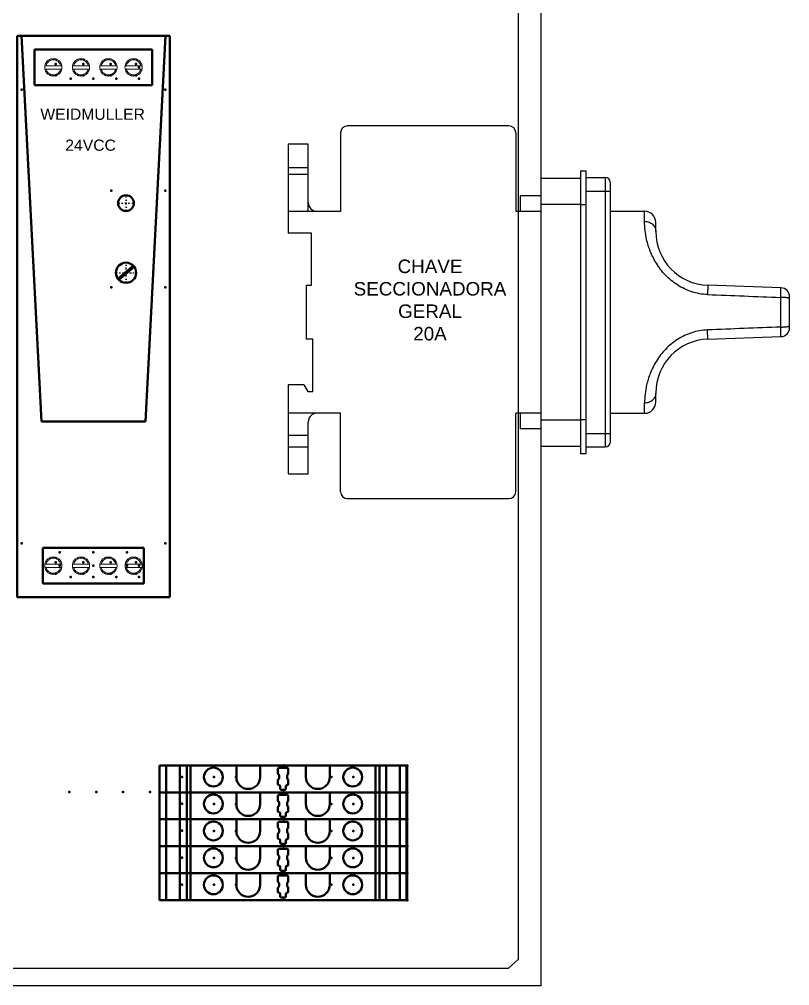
# Model space of a CAD drawing. Header units: millimetres. Extents: x -72 to 2978, y -1067 to 2817.
# Drawn here: x 617.5 to 789, y 24.9 to 240.1 of the extents above; entities that cross this region are included whole.
import ezdxf

# ---------------------------------------------------------------- set-up
doc = ezdxf.new("R2010")
doc.units = ezdxf.units.MM
doc.linetypes.add('Center', pattern=[1.5, 0.45, -0.5, 0.05, -0.5])
doc.linetypes.add('Dashed', pattern=[2, 1, -1])
for name, color, linetype, lineweight in [('2d ConnectionPoints', 7, 'Continuous', 50), ('AM_0', 7, 'Continuous', 50), ('AM_4', 3, 'Continuous', 25), ('AM_7', 7, 'Center', 25), ('AM_9', 6, 'Dashed', 25)]:
    doc.layers.add(name, color=color, linetype=linetype, lineweight=lineweight)
doc.styles.get("Standard").update_dxf_attribs({"font": 'arial.ttf'})

# ---------------------------------------------------------------- blocks, each defined once
blk = doc.blocks.new('4_1469470000_PART5_0_in_1469470000_0')
at = {"layer": 'AM_0'}
for p, q in [((25.87, 73.81), (22.43, 70.92)), ((26.07, 73.58), (22.63, 70.69))]:
    blk.add_line(p, q, dxfattribs=at)
blk = doc.blocks.new('5_1469470000_PART4_0_in_1469470000_0')
at = {"layer": 'AM_0'}
for p, q in [((0, 125), (0, 0)), ((0.97, 125), (0, 125)), ((0.97, 125), (5.4, 39.1)), ((28.6, 39.1), (33.03, 125)), ((34, 125), (33.03, 125)), ((34, 0), (34, 125)), ((5.4, 39.1), (28.6, 39.1)), ((28.25, 11), (5.75, 11)), ((5.75, 11), (5.75, 3)), ((28.25, 11), (28.25, 3)), ((28.25, 3), (5.75, 3)), ((0, 0), (34, 0))]:
    blk.add_line(p, q, dxfattribs=at)
blk = doc.blocks.new('6_1469470000_PART3_0_in_1469470000_0')
at = {"layer": 'AM_0'}
for p, q in [((33.03, 125), (0.97, 125)), ((5.4, 39.1), (0.97, 125)), ((33.03, 125), (28.6, 39.1)), ((30.1, 122), (3.9, 122)), ((3.9, 122), (3.9, 114)), ((30.1, 122), (30.1, 114)), ((30.1, 114), (3.9, 114)), ((5.4, 39.1), (28.6, 39.1))]:
    blk.add_line(p, q, dxfattribs=at)
for centre, radius in [((24.25, 87.75), 1.75), ((24.25, 72.25), 2.25)]:
    blk.add_circle(centre, radius, dxfattribs=at)
at = {"layer": 'AM_7'}
for p, q in [((24.25, 85.91), (24.25, 89.59)), ((22.41, 87.75), (26.09, 87.75)), ((24.25, 69.89), (24.25, 74.61)), ((21.89, 72.25), (26.61, 72.25))]:
    blk.add_line(p, q, dxfattribs=at)
blk = doc.blocks.new('7_1469470000_PART2_0_in_1469470000_0')
at = {"layer": 'AM_0'}
blk.add_circle((24.25, 87.75), 1.75, dxfattribs=at)

msp = doc.modelspace()

# ---------------------------------------------------------------- linework, layer by layer
for p, q in [((733.64, 324.88), (733.64, 24.88)), ((733.64, 24.88), (424.65, 24.88))]:
    msp.add_line(p, q)
at = {"color": 30, "true_color": 0xf8991e}
for p, q in [((728.61, 317.14), (728.61, 30.72)), ((728.61, 30.72), (726.36, 28.69)), ((726.36, 28.69), (438.94, 28.69))]:
    msp.add_line(p, q, dxfattribs=at)
at = {"color": 7, "linetype": 'Continuous', "lineweight": 15}
for p, q in [((623.44, 229.8), (626.7, 229.8)), ((626.7, 229.05), (623.44, 229.05)), ((629.6, 229.8), (632.86, 229.8)), ((632.86, 229.05), (629.6, 229.05)), ((635.71, 229.8), (638.98, 229.8)), ((638.98, 229.05), (635.71, 229.05)), ((641.32, 229.8), (644.59, 229.8)), ((644.59, 229.05), (641.32, 229.05)), ((623.44, 118.8), (626.7, 118.8)), ((629.6, 118.8), (632.86, 118.8)), ((635.71, 118.8), (638.98, 118.8)), ((641.32, 118.8), (644.59, 118.8)), ((626.7, 118.05), (623.44, 118.05)), ((632.86, 118.05), (629.6, 118.05)), ((638.98, 118.05), (635.71, 118.05)), ((644.59, 118.05), (641.32, 118.05))]:
    msp.add_line(p, q, dxfattribs=at)
at = {"color": 7}
for p, q in [((726.54, 216.38), (690.54, 216.38)), ((689.04, 214.88), (689.04, 197.33)), ((728.04, 214.88), (728.04, 197.33)), ((677.34, 212.33), (677.34, 192.53)), ((681.84, 212.33), (677.34, 212.33)), ((681.84, 197.33), (681.84, 212.33)), ((681.84, 207.03), (677.34, 207.03)), ((681.84, 205.53), (677.34, 205.53)), ((733.64, 204.78), (742.44, 204.78)), ((733.64, 204.78), (733.64, 144.98)), ((742.44, 206.38), (743.74, 206.38)), ((742.44, 206.38), (742.44, 143.38)), ((743.74, 143.38), (743.74, 206.38)), ((743.74, 204.88), (748.04, 204.88)), ((748.04, 144.88), (748.04, 204.88)), ((749.04, 203.88), (749.04, 145.88)), ((733.64, 200.83), (729.04, 200.83)), ((729.04, 200.83), (729.04, 197.33)), ((743.74, 201.88), (749.04, 201.88)), ((742.44, 198.88), (733.64, 198.88)), ((743.74, 198.78), (742.44, 198.78)), ((689.04, 197.33), (677.34, 197.33)), ((733.64, 197.33), (728.04, 197.33)), ((749.04, 197.38), (756.74, 197.38)), ((756.74, 195.13), (756.74, 197.38)), ((759.24, 192.88), (759.24, 194.88)), ((682.59, 192.53), (677.34, 192.53)), ((682.59, 180.88), (682.59, 192.53)), ((681.44, 168.88), (681.44, 180.88)), ((681.44, 180.88), (682.59, 180.88)), ((787.11, 180.31), (770.82, 180.88)), ((787.04, 171.58), (787.04, 178.18)), ((789.04, 171.45), (789.04, 178.32)), ((682.84, 168.88), (681.44, 168.88)), ((682.84, 157.23), (682.84, 168.88)), ((770.82, 168.88), (787.11, 169.45)), ((677.34, 158.73), (677.34, 138.88)), ((680.88, 158.73), (677.34, 158.73)), ((680.88, 158.73), (681.74, 157.23)), ((681.74, 157.23), (682.84, 157.23)), ((759.24, 154.88), (759.24, 156.89)), ((756.74, 152.38), (756.74, 154.64)), ((689.04, 152.43), (677.34, 152.43)), ((689.04, 134.88), (689.04, 152.43)), ((728.04, 134.88), (728.04, 152.43)), ((733.64, 152.43), (728.04, 152.43)), ((729.04, 152.43), (729.04, 148.93)), ((733.64, 150.88), (742.44, 150.88)), ((742.44, 150.98), (743.74, 150.98)), ((749.04, 152.38), (756.74, 152.38)), ((681.84, 138.88), (681.84, 150.43)), ((733.64, 148.93), (729.04, 148.93)), ((681.84, 147.43), (677.34, 147.43)), ((743.74, 147.88), (749.04, 147.88)), ((677.34, 144.88), (681.84, 144.88)), ((742.44, 144.98), (733.64, 144.98)), ((743.74, 144.88), (748.04, 144.88)), ((743.74, 143.38), (742.44, 143.38)), ((677.34, 138.88), (681.84, 138.88)), ((690.54, 133.38), (726.54, 133.38))]:
    msp.add_line(p, q, dxfattribs=at)
for centre, radius, start, end in [((690.54, 214.88), 1.5, 90, 180), ((726.54, 214.88), 1.5, 0, 90), ((748.04, 203.88), 1, 0, 90), ((683.84, 199.33), 2, 180, 270), ((756.74, 194.88), 2.5, 0, 90), ((771.24, 192.88), 12, 180, 268), ((787.04, 178.32), 2, 0, 88), ((787.04, 171.45), 2, 272, 0.0003), ((771.24, 156.89), 12, 92, 180), ((756.74, 154.88), 2.5, 270, 0), ((683.84, 150.43), 2, 90, 180), ((748.04, 145.88), 1, 270, 0), ((690.54, 134.88), 1.5, 180, 270), ((726.54, 134.88), 1.5, 270, 0)]:
    msp.add_arc(centre, radius, start, end, dxfattribs=at)
at = {"color": 7, "linetype": 'Continuous', "lineweight": 15}
for points, knots in [([(625.07, 227.5), (625.02, 227.51), (624.93, 227.51), (624.78, 227.52), (624.64, 227.55), (624.5, 227.59), (624.29, 227.67), (624.01, 227.81), (623.7, 228.06), (623.45, 228.37), (623.27, 228.71), (623.17, 229.07), (623.14, 229.43), (623.17, 229.79), (623.27, 230.15), (623.45, 230.49), (623.7, 230.8), (624.01, 231.05), (624.31, 231.21), (624.59, 231.3), (624.83, 231.35), (624.99, 231.35), (625.07, 231.35)], [0, 0, 0, 0, 0.024176, 0.048139, 0.072026, 0.095974, 0.120121, 0.185059, 0.250086, 0.315023, 0.38005, 0.439993, 0.500024, 0.559968, 0.619999, 0.684937, 0.749963, 0.814901, 0.879927, 0.92, 0.95981, 1, 1, 1, 1]), ([(625.07, 231.1), (624.69, 231.1), (624.33, 230.98), (623.73, 230.5), (623.52, 230.17), (623.44, 229.8)], [0, 0, 0, 0, 0.5, 0.5, 1, 1, 1, 1]), ([(625.07, 231.35), (625.12, 231.35), (625.22, 231.35), (625.36, 231.33), (625.5, 231.31), (625.64, 231.27), (625.86, 231.19), (626.14, 231.05), (626.44, 230.8), (626.69, 230.49), (626.87, 230.15), (626.97, 229.79), (627.01, 229.43), (626.97, 229.07), (626.87, 228.71), (626.69, 228.37), (626.44, 228.06), (626.14, 227.81), (625.83, 227.65), (625.55, 227.56), (625.31, 227.51), (625.15, 227.51), (625.07, 227.5)], [0, 0, 0, 0, 0.024176, 0.048139, 0.072026, 0.095974, 0.120121, 0.185059, 0.250086, 0.315023, 0.38005, 0.439993, 0.500024, 0.559968, 0.619999, 0.684937, 0.749963, 0.814901, 0.879927, 0.92, 0.95981, 1, 1, 1, 1]), ([(626.7, 229.8), (626.62, 230.17), (626.41, 230.5), (625.82, 230.98), (625.45, 231.1), (625.07, 231.1)], [0, 0, 0, 0, 0.5, 0.5, 1, 1, 1, 1]), ([(631.23, 227.5), (631.18, 227.51), (631.08, 227.51), (630.94, 227.52), (630.8, 227.55), (630.66, 227.59), (630.44, 227.67), (630.17, 227.81), (629.86, 228.06), (629.61, 228.37), (629.43, 228.71), (629.33, 229.07), (629.29, 229.43), (629.33, 229.79), (629.43, 230.15), (629.61, 230.49), (629.86, 230.8), (630.17, 231.05), (630.47, 231.21), (630.75, 231.3), (630.99, 231.35), (631.15, 231.35), (631.23, 231.35)], [0, 0, 0, 0, 0.024176, 0.048139, 0.072026, 0.095974, 0.120121, 0.185059, 0.250086, 0.315023, 0.38005, 0.439993, 0.500024, 0.559968, 0.619999, 0.684937, 0.749963, 0.814901, 0.879927, 0.92, 0.95981, 1, 1, 1, 1]), ([(631.23, 231.1), (630.85, 231.1), (630.48, 230.98), (629.89, 230.5), (629.68, 230.17), (629.6, 229.8)], [0, 0, 0, 0, 0.5, 0.5, 1, 1, 1, 1]), ([(631.23, 231.35), (631.28, 231.35), (631.38, 231.35), (631.52, 231.33), (631.66, 231.31), (631.8, 231.27), (632.02, 231.19), (632.29, 231.05), (632.6, 230.8), (632.85, 230.49), (633.03, 230.15), (633.13, 229.79), (633.17, 229.43), (633.13, 229.07), (633.03, 228.71), (632.85, 228.37), (632.6, 228.06), (632.29, 227.81), (631.99, 227.65), (631.71, 227.56), (631.47, 227.51), (631.31, 227.51), (631.23, 227.5)], [0, 0, 0, 0, 0.024176, 0.048139, 0.072026, 0.095974, 0.120121, 0.185059, 0.250086, 0.315023, 0.38005, 0.439993, 0.500024, 0.559968, 0.619999, 0.684937, 0.749963, 0.814901, 0.879927, 0.92, 0.95981, 1, 1, 1, 1]), ([(632.86, 229.8), (632.78, 230.17), (632.57, 230.5), (631.98, 230.98), (631.61, 231.1), (631.23, 231.1)], [0, 0, 0, 0, 0.5, 0.5, 1, 1, 1, 1]), ([(637.34, 227.5), (637.29, 227.51), (637.2, 227.51), (637.05, 227.52), (636.91, 227.55), (636.77, 227.59), (636.56, 227.67), (636.28, 227.81), (635.97, 228.06), (635.72, 228.37), (635.55, 228.71), (635.44, 229.07), (635.41, 229.43), (635.44, 229.79), (635.55, 230.15), (635.72, 230.49), (635.97, 230.8), (636.28, 231.05), (636.58, 231.21), (636.86, 231.3), (637.1, 231.35), (637.26, 231.35), (637.34, 231.35)], [0, 0, 0, 0, 0.024176, 0.048139, 0.072026, 0.095974, 0.120121, 0.185059, 0.250086, 0.315023, 0.38005, 0.439993, 0.500024, 0.559968, 0.619999, 0.684937, 0.749963, 0.814901, 0.879927, 0.92, 0.95981, 1, 1, 1, 1]), ([(637.34, 231.1), (636.96, 231.1), (636.6, 230.98), (636, 230.5), (635.8, 230.17), (635.71, 229.8)], [0, 0, 0, 0, 0.5, 0.5, 1, 1, 1, 1]), ([(637.34, 231.35), (637.39, 231.35), (637.49, 231.35), (637.63, 231.33), (637.77, 231.31), (637.91, 231.27), (638.13, 231.19), (638.41, 231.05), (638.71, 230.8), (638.96, 230.49), (639.14, 230.15), (639.25, 229.79), (639.28, 229.43), (639.25, 229.07), (639.14, 228.71), (638.96, 228.37), (638.71, 228.06), (638.41, 227.81), (638.1, 227.65), (637.82, 227.56), (637.58, 227.51), (637.42, 227.51), (637.34, 227.5)], [0, 0, 0, 0, 0.024176, 0.048139, 0.072026, 0.095974, 0.120121, 0.185059, 0.250086, 0.315023, 0.38005, 0.439993, 0.500024, 0.559968, 0.619999, 0.684937, 0.749963, 0.814901, 0.879927, 0.92, 0.95981, 1, 1, 1, 1]), ([(638.98, 229.8), (638.89, 230.17), (638.68, 230.5), (638.09, 230.98), (637.72, 231.1), (637.34, 231.1)], [0, 0, 0, 0, 0.5, 0.5, 1, 1, 1, 1]), ([(642.95, 227.5), (642.91, 227.51), (642.81, 227.51), (642.66, 227.52), (642.52, 227.55), (642.38, 227.59), (642.17, 227.67), (641.89, 227.81), (641.58, 228.06), (641.33, 228.37), (641.16, 228.71), (641.05, 229.07), (641.02, 229.43), (641.05, 229.79), (641.16, 230.15), (641.33, 230.49), (641.58, 230.8), (641.89, 231.05), (642.2, 231.21), (642.47, 231.3), (642.71, 231.35), (642.87, 231.35), (642.95, 231.35)], [0, 0, 0, 0, 0.024176, 0.048139, 0.072026, 0.095974, 0.120121, 0.185059, 0.250086, 0.315023, 0.38005, 0.439993, 0.500024, 0.559968, 0.619999, 0.684937, 0.749963, 0.814901, 0.879927, 0.92, 0.95981, 1, 1, 1, 1]), ([(642.95, 231.1), (642.58, 231.1), (642.21, 230.98), (641.61, 230.5), (641.41, 230.17), (641.32, 229.8)], [0, 0, 0, 0, 0.5, 0.5, 1, 1, 1, 1]), ([(642.95, 231.35), (643, 231.35), (643.1, 231.35), (643.24, 231.33), (643.39, 231.31), (643.53, 231.27), (643.74, 231.19), (644.02, 231.05), (644.32, 230.8), (644.58, 230.49), (644.75, 230.15), (644.86, 229.79), (644.89, 229.43), (644.86, 229.07), (644.75, 228.71), (644.58, 228.37), (644.32, 228.06), (644.02, 227.81), (643.71, 227.65), (643.43, 227.56), (643.2, 227.51), (643.04, 227.51), (642.95, 227.5)], [0, 0, 0, 0, 0.024176, 0.048139, 0.072026, 0.095974, 0.120121, 0.185059, 0.250086, 0.315023, 0.38005, 0.439993, 0.500024, 0.559968, 0.619999, 0.684937, 0.749963, 0.814901, 0.879927, 0.92, 0.95981, 1, 1, 1, 1]), ([(644.59, 229.8), (644.5, 230.17), (644.29, 230.5), (643.7, 230.98), (643.33, 231.1), (642.95, 231.1)], [0, 0, 0, 0, 0.5, 0.5, 1, 1, 1, 1]), ([(623.44, 229.05), (623.52, 228.69), (623.73, 228.36), (624.33, 227.88), (624.69, 227.75), (625.07, 227.75)], [0, 0, 0, 0, 0.5, 0.5, 1, 1, 1, 1]), ([(625.07, 227.75), (625.45, 227.75), (625.82, 227.88), (626.41, 228.36), (626.62, 228.69), (626.7, 229.05)], [0, 0, 0, 0, 0.5, 0.5, 1, 1, 1, 1]), ([(629.6, 229.05), (629.68, 228.69), (629.89, 228.36), (630.48, 227.88), (630.85, 227.75), (631.23, 227.75)], [0, 0, 0, 0, 0.5, 0.5, 1, 1, 1, 1]), ([(631.23, 227.75), (631.61, 227.75), (631.98, 227.88), (632.57, 228.36), (632.78, 228.69), (632.86, 229.05)], [0, 0, 0, 0, 0.5, 0.5, 1, 1, 1, 1]), ([(635.71, 229.05), (635.8, 228.69), (636, 228.36), (636.6, 227.88), (636.96, 227.75), (637.34, 227.75)], [0, 0, 0, 0, 0.5, 0.5, 1, 1, 1, 1]), ([(637.34, 227.75), (637.72, 227.75), (638.09, 227.88), (638.68, 228.36), (638.89, 228.69), (638.98, 229.05)], [0, 0, 0, 0, 0.5, 0.5, 1, 1, 1, 1]), ([(641.32, 229.05), (641.41, 228.69), (641.61, 228.36), (642.21, 227.88), (642.58, 227.75), (642.95, 227.75)], [0, 0, 0, 0, 0.5, 0.5, 1, 1, 1, 1]), ([(642.95, 227.75), (643.33, 227.75), (643.7, 227.88), (644.29, 228.36), (644.5, 228.69), (644.59, 229.05)], [0, 0, 0, 0, 0.5, 0.5, 1, 1, 1, 1]), ([(625.07, 116.5), (625.02, 116.51), (624.93, 116.51), (624.78, 116.52), (624.64, 116.55), (624.5, 116.59), (624.29, 116.67), (624.01, 116.81), (623.7, 117.06), (623.45, 117.37), (623.27, 117.71), (623.17, 118.07), (623.14, 118.43), (623.17, 118.79), (623.27, 119.15), (623.45, 119.49), (623.7, 119.8), (624.01, 120.05), (624.31, 120.21), (624.59, 120.3), (624.83, 120.35), (624.99, 120.35), (625.07, 120.35)], [0, 0, 0, 0, 0.024176, 0.048139, 0.072026, 0.095974, 0.120121, 0.185059, 0.250086, 0.315023, 0.38005, 0.439993, 0.500024, 0.559968, 0.619999, 0.684937, 0.749963, 0.814901, 0.879927, 0.92, 0.95981, 1, 1, 1, 1]), ([(625.07, 120.1), (624.69, 120.1), (624.33, 119.98), (623.73, 119.5), (623.52, 119.17), (623.44, 118.8)], [0, 0, 0, 0, 0.5, 0.5, 1, 1, 1, 1]), ([(625.07, 120.35), (625.12, 120.35), (625.22, 120.35), (625.36, 120.33), (625.5, 120.31), (625.64, 120.27), (625.86, 120.19), (626.14, 120.05), (626.44, 119.8), (626.69, 119.49), (626.87, 119.15), (626.97, 118.79), (627.01, 118.43), (626.97, 118.07), (626.87, 117.71), (626.69, 117.37), (626.44, 117.06), (626.14, 116.81), (625.83, 116.65), (625.55, 116.56), (625.31, 116.51), (625.15, 116.51), (625.07, 116.5)], [0, 0, 0, 0, 0.024176, 0.048139, 0.072026, 0.095974, 0.120121, 0.185059, 0.250086, 0.315023, 0.38005, 0.439993, 0.500024, 0.559968, 0.619999, 0.684937, 0.749963, 0.814901, 0.879927, 0.92, 0.95981, 1, 1, 1, 1]), ([(626.7, 118.8), (626.62, 119.17), (626.41, 119.5), (625.82, 119.98), (625.45, 120.1), (625.07, 120.1)], [0, 0, 0, 0, 0.5, 0.5, 1, 1, 1, 1]), ([(631.23, 116.5), (631.18, 116.51), (631.08, 116.51), (630.94, 116.52), (630.8, 116.55), (630.66, 116.59), (630.44, 116.67), (630.17, 116.81), (629.86, 117.06), (629.61, 117.37), (629.43, 117.71), (629.33, 118.07), (629.29, 118.43), (629.33, 118.79), (629.43, 119.15), (629.61, 119.49), (629.86, 119.8), (630.17, 120.05), (630.47, 120.21), (630.75, 120.3), (630.99, 120.35), (631.15, 120.35), (631.23, 120.35)], [0, 0, 0, 0, 0.024176, 0.048139, 0.072026, 0.095974, 0.120121, 0.185059, 0.250086, 0.315023, 0.38005, 0.439993, 0.500024, 0.559968, 0.619999, 0.684937, 0.749963, 0.814901, 0.879927, 0.92, 0.95981, 1, 1, 1, 1]), ([(631.23, 120.1), (630.85, 120.1), (630.48, 119.98), (629.89, 119.5), (629.68, 119.17), (629.6, 118.8)], [0, 0, 0, 0, 0.5, 0.5, 1, 1, 1, 1]), ([(631.23, 120.35), (631.28, 120.35), (631.38, 120.35), (631.52, 120.33), (631.66, 120.31), (631.8, 120.27), (632.02, 120.19), (632.29, 120.05), (632.6, 119.8), (632.85, 119.49), (633.03, 119.15), (633.13, 118.79), (633.17, 118.43), (633.13, 118.07), (633.03, 117.71), (632.85, 117.37), (632.6, 117.06), (632.29, 116.81), (631.99, 116.65), (631.71, 116.56), (631.47, 116.51), (631.31, 116.51), (631.23, 116.5)], [0, 0, 0, 0, 0.024176, 0.048139, 0.072026, 0.095974, 0.120121, 0.185059, 0.250086, 0.315023, 0.38005, 0.439993, 0.500024, 0.559968, 0.619999, 0.684937, 0.749963, 0.814901, 0.879927, 0.92, 0.95981, 1, 1, 1, 1]), ([(632.86, 118.8), (632.78, 119.17), (632.57, 119.5), (631.98, 119.98), (631.61, 120.1), (631.23, 120.1)], [0, 0, 0, 0, 0.5, 0.5, 1, 1, 1, 1]), ([(637.34, 116.5), (637.29, 116.51), (637.2, 116.51), (637.05, 116.52), (636.91, 116.55), (636.77, 116.59), (636.56, 116.67), (636.28, 116.81), (635.97, 117.06), (635.72, 117.37), (635.55, 117.71), (635.44, 118.07), (635.41, 118.43), (635.44, 118.79), (635.55, 119.15), (635.72, 119.49), (635.97, 119.8), (636.28, 120.05), (636.58, 120.21), (636.86, 120.3), (637.1, 120.35), (637.26, 120.35), (637.34, 120.35)], [0, 0, 0, 0, 0.024176, 0.048139, 0.072026, 0.095974, 0.120121, 0.185059, 0.250086, 0.315023, 0.38005, 0.439993, 0.500024, 0.559968, 0.619999, 0.684937, 0.749963, 0.814901, 0.879927, 0.92, 0.95981, 1, 1, 1, 1]), ([(637.34, 120.1), (636.96, 120.1), (636.6, 119.98), (636, 119.5), (635.8, 119.17), (635.71, 118.8)], [0, 0, 0, 0, 0.5, 0.5, 1, 1, 1, 1]), ([(637.34, 120.35), (637.39, 120.35), (637.49, 120.35), (637.63, 120.33), (637.77, 120.31), (637.91, 120.27), (638.13, 120.19), (638.41, 120.05), (638.71, 119.8), (638.96, 119.49), (639.14, 119.15), (639.25, 118.79), (639.28, 118.43), (639.25, 118.07), (639.14, 117.71), (638.96, 117.37), (638.71, 117.06), (638.41, 116.81), (638.1, 116.65), (637.82, 116.56), (637.58, 116.51), (637.42, 116.51), (637.34, 116.5)], [0, 0, 0, 0, 0.024176, 0.048139, 0.072026, 0.095974, 0.120121, 0.185059, 0.250086, 0.315023, 0.38005, 0.439993, 0.500024, 0.559968, 0.619999, 0.684937, 0.749963, 0.814901, 0.879927, 0.92, 0.95981, 1, 1, 1, 1]), ([(638.98, 118.8), (638.89, 119.17), (638.68, 119.5), (638.09, 119.98), (637.72, 120.1), (637.34, 120.1)], [0, 0, 0, 0, 0.5, 0.5, 1, 1, 1, 1]), ([(642.95, 116.5), (642.91, 116.51), (642.81, 116.51), (642.66, 116.52), (642.52, 116.55), (642.38, 116.59), (642.17, 116.67), (641.89, 116.81), (641.58, 117.06), (641.33, 117.37), (641.16, 117.71), (641.05, 118.07), (641.02, 118.43), (641.05, 118.79), (641.16, 119.15), (641.33, 119.49), (641.58, 119.8), (641.89, 120.05), (642.2, 120.21), (642.47, 120.3), (642.71, 120.35), (642.87, 120.35), (642.95, 120.35)], [0, 0, 0, 0, 0.024176, 0.048139, 0.072026, 0.095974, 0.120121, 0.185059, 0.250086, 0.315023, 0.38005, 0.439993, 0.500024, 0.559968, 0.619999, 0.684937, 0.749963, 0.814901, 0.879927, 0.92, 0.95981, 1, 1, 1, 1]), ([(642.95, 120.1), (642.58, 120.1), (642.21, 119.98), (641.61, 119.5), (641.41, 119.17), (641.32, 118.8)], [0, 0, 0, 0, 0.5, 0.5, 1, 1, 1, 1]), ([(642.95, 120.35), (643, 120.35), (643.1, 120.35), (643.24, 120.33), (643.39, 120.31), (643.53, 120.27), (643.74, 120.19), (644.02, 120.05), (644.32, 119.8), (644.58, 119.49), (644.75, 119.15), (644.86, 118.79), (644.89, 118.43), (644.86, 118.07), (644.75, 117.71), (644.58, 117.37), (644.32, 117.06), (644.02, 116.81), (643.71, 116.65), (643.43, 116.56), (643.2, 116.51), (643.04, 116.51), (642.95, 116.5)], [0, 0, 0, 0, 0.024176, 0.048139, 0.072026, 0.095974, 0.120121, 0.185059, 0.250086, 0.315023, 0.38005, 0.439993, 0.500024, 0.559968, 0.619999, 0.684937, 0.749963, 0.814901, 0.879927, 0.92, 0.95981, 1, 1, 1, 1]), ([(644.59, 118.8), (644.5, 119.17), (644.29, 119.5), (643.7, 119.98), (643.33, 120.1), (642.95, 120.1)], [0, 0, 0, 0, 0.5, 0.5, 1, 1, 1, 1]), ([(623.44, 118.05), (623.52, 117.69), (623.73, 117.36), (624.33, 116.88), (624.69, 116.75), (625.07, 116.75)], [0, 0, 0, 0, 0.5, 0.5, 1, 1, 1, 1]), ([(625.07, 116.75), (625.45, 116.75), (625.82, 116.88), (626.41, 117.36), (626.62, 117.69), (626.7, 118.05)], [0, 0, 0, 0, 0.5, 0.5, 1, 1, 1, 1]), ([(629.6, 118.05), (629.68, 117.69), (629.89, 117.36), (630.48, 116.88), (630.85, 116.75), (631.23, 116.75)], [0, 0, 0, 0, 0.5, 0.5, 1, 1, 1, 1]), ([(631.23, 116.75), (631.61, 116.75), (631.98, 116.88), (632.57, 117.36), (632.78, 117.69), (632.86, 118.05)], [0, 0, 0, 0, 0.5, 0.5, 1, 1, 1, 1]), ([(635.71, 118.05), (635.8, 117.69), (636, 117.36), (636.6, 116.88), (636.96, 116.75), (637.34, 116.75)], [0, 0, 0, 0, 0.5, 0.5, 1, 1, 1, 1]), ([(637.34, 116.75), (637.72, 116.75), (638.09, 116.88), (638.68, 117.36), (638.89, 117.69), (638.98, 118.05)], [0, 0, 0, 0, 0.5, 0.5, 1, 1, 1, 1]), ([(641.32, 118.05), (641.41, 117.69), (641.61, 117.36), (642.21, 116.88), (642.58, 116.75), (642.95, 116.75)], [0, 0, 0, 0, 0.5, 0.5, 1, 1, 1, 1]), ([(642.95, 116.75), (643.33, 116.75), (643.7, 116.88), (644.29, 117.36), (644.5, 117.69), (644.59, 118.05)], [0, 0, 0, 0, 0.5, 0.5, 1, 1, 1, 1])]:
    msp.add_open_spline(points, degree=3, knots=knots, dxfattribs=at)
for points in [[(623.18, 229.8), (623.24, 229.8), (623.34, 229.8), (623.44, 229.8)], [(623.44, 229.05), (623.34, 229.05), (623.24, 229.05), (623.18, 229.05)], [(626.7, 229.8), (626.81, 229.8), (626.9, 229.8), (626.96, 229.8)], [(626.96, 229.05), (626.9, 229.05), (626.81, 229.05), (626.7, 229.05)], [(629.34, 229.8), (629.4, 229.8), (629.5, 229.8), (629.6, 229.8)], [(629.6, 229.05), (629.5, 229.05), (629.4, 229.05), (629.34, 229.05)], [(632.86, 229.8), (632.96, 229.8), (633.06, 229.8), (633.12, 229.8)], [(633.12, 229.05), (633.06, 229.05), (632.96, 229.05), (632.86, 229.05)], [(635.45, 229.8), (635.51, 229.8), (635.61, 229.8), (635.71, 229.8)], [(635.71, 229.05), (635.61, 229.05), (635.51, 229.05), (635.45, 229.05)], [(638.98, 229.8), (639.08, 229.8), (639.17, 229.8), (639.23, 229.8)], [(639.23, 229.05), (639.17, 229.05), (639.08, 229.05), (638.98, 229.05)], [(641.07, 229.8), (641.12, 229.8), (641.22, 229.8), (641.32, 229.8)], [(641.32, 229.05), (641.22, 229.05), (641.12, 229.05), (641.07, 229.05)], [(644.59, 229.8), (644.69, 229.8), (644.79, 229.8), (644.84, 229.8)], [(644.84, 229.05), (644.79, 229.05), (644.69, 229.05), (644.59, 229.05)], [(623.18, 118.8), (623.24, 118.8), (623.34, 118.8), (623.44, 118.8)], [(626.7, 118.8), (626.81, 118.8), (626.9, 118.8), (626.96, 118.8)], [(629.34, 118.8), (629.4, 118.8), (629.5, 118.8), (629.6, 118.8)], [(632.86, 118.8), (632.96, 118.8), (633.06, 118.8), (633.12, 118.8)], [(635.45, 118.8), (635.51, 118.8), (635.61, 118.8), (635.71, 118.8)], [(638.98, 118.8), (639.08, 118.8), (639.17, 118.8), (639.23, 118.8)], [(641.07, 118.8), (641.12, 118.8), (641.22, 118.8), (641.32, 118.8)], [(644.59, 118.8), (644.69, 118.8), (644.79, 118.8), (644.84, 118.8)], [(623.44, 118.05), (623.34, 118.05), (623.24, 118.05), (623.18, 118.05)], [(626.96, 118.05), (626.9, 118.05), (626.81, 118.05), (626.7, 118.05)], [(629.6, 118.05), (629.5, 118.05), (629.4, 118.05), (629.34, 118.05)], [(633.12, 118.05), (633.06, 118.05), (632.96, 118.05), (632.86, 118.05)], [(635.71, 118.05), (635.61, 118.05), (635.51, 118.05), (635.45, 118.05)], [(639.23, 118.05), (639.17, 118.05), (639.08, 118.05), (638.98, 118.05)], [(641.32, 118.05), (641.22, 118.05), (641.12, 118.05), (641.07, 118.05)], [(644.84, 118.05), (644.79, 118.05), (644.69, 118.05), (644.59, 118.05)]]:
    msp.add_open_spline(points, degree=3, dxfattribs=at)
at = {"color": 7}
for points, knots in [([(756.74, 195.13), (757.05, 195.13), (757.54, 195.04), (758.12, 194.77), (758.52, 194.48), (758.84, 194.12), (759.08, 193.72), (759.21, 193.3), (759.24, 193.01), (759.24, 192.88)], [0, 0, 0, 0, 0.250804, 0.383556, 0.516469, 0.646506, 0.771453, 0.889388, 1, 1, 1, 1]), ([(770.74, 178.82), (770.15, 178.85), (768.97, 178.97), (767.24, 179.4), (765.6, 180.06), (764.05, 180.92), (762.64, 181.95), (760.98, 183.49), (759.32, 185.65), (757.96, 188.37), (756.99, 191.51), (756.74, 193.77), (756.74, 195.13)], [0, 0, 0, 0, 0.0749, 0.14973, 0.224397, 0.29873, 0.372461, 0.445191, 0.58532, 0.714569, 0.828568, 1, 1, 1, 1]), ([(770.82, 180.88), (770.82, 180.88), (770.82, 180.88), (770.82, 180.88), (770.82, 180.86), (770.82, 180.85), (770.82, 180.83), (770.82, 180.81), (770.82, 180.78), (770.81, 180.73), (770.81, 180.66), (770.81, 180.57), (770.8, 180.45), (770.79, 180.31), (770.79, 180.16), (770.78, 179.93), (770.77, 179.62), (770.75, 179.23), (770.74, 178.96), (770.74, 178.82)], [0, 0, 0, 0, 0.000988, 0.003877, 0.008753, 0.015684, 0.024735, 0.035973, 0.04946, 0.065261, 0.10393, 0.151824, 0.208655, 0.274132, 0.347824, 0.428724, 0.607557, 0.801295, 1, 1, 1, 1]), ([(787.04, 178.18), (787.05, 178.33), (787.06, 178.61), (787.07, 179.01), (787.08, 179.32), (787.08, 179.55), (787.09, 179.7), (787.09, 179.84), (787.1, 179.96), (787.1, 180.07), (787.1, 180.14), (787.11, 180.19), (787.11, 180.22), (787.11, 180.25), (787.11, 180.27), (787.11, 180.29), (787.11, 180.3), (787.11, 180.31), (787.11, 180.31), (787.11, 180.31), (787.11, 180.31), (787.11, 180.31)], [0, 0, 0, 0, 0.202366, 0.393232, 0.566038, 0.644, 0.71552, 0.780045, 0.837026, 0.886, 0.92662, 0.943691, 0.958547, 0.971156, 0.981503, 0.989573, 0.995352, 0.997378, 0.998827, 0.999698, 1, 1, 1, 1]), ([(789.04, 177.89), (789.04, 177.91), (789.01, 177.95), (788.95, 177.98), (788.89, 178), (788.8, 178.03), (788.7, 178.05), (788.58, 178.08), (788.4, 178.11), (788.14, 178.14), (787.8, 178.16), (787.43, 178.18), (787.17, 178.18), (787.04, 178.18)], [0, 0, 0, 0, 0.033478, 0.06032, 0.095041, 0.137721, 0.188164, 0.246072, 0.310955, 0.459222, 0.627742, 0.810508, 1, 1, 1, 1]), ([(770.74, 170.94), (770.15, 170.92), (768.97, 170.79), (767.24, 170.36), (765.6, 169.71), (764.05, 168.85), (762.64, 167.82), (760.98, 166.28), (759.32, 164.12), (757.96, 161.4), (756.99, 158.26), (756.74, 156), (756.74, 154.64)], [0, 0, 0, 0, 0.0749, 0.14973, 0.224397, 0.298731, 0.372461, 0.445192, 0.58532, 0.714569, 0.828568, 1, 1, 1, 1]), ([(770.82, 168.88), (770.82, 168.88), (770.82, 168.89), (770.82, 168.89), (770.82, 168.9), (770.82, 168.92), (770.82, 168.94), (770.82, 168.96), (770.82, 168.99), (770.81, 169.03), (770.81, 169.1), (770.81, 169.2), (770.8, 169.32), (770.79, 169.45), (770.79, 169.61), (770.78, 169.83), (770.77, 170.15), (770.75, 170.54), (770.74, 170.81), (770.74, 170.94)], [0, 0, 0, 0, 0.000988, 0.003877, 0.008753, 0.015684, 0.024735, 0.035973, 0.04946, 0.065261, 0.10393, 0.151824, 0.208655, 0.274132, 0.347824, 0.428724, 0.607557, 0.801295, 1, 1, 1, 1]), ([(787.04, 171.58), (787.17, 171.58), (787.43, 171.59), (787.8, 171.6), (788.14, 171.63), (788.4, 171.66), (788.58, 171.69), (788.7, 171.71), (788.8, 171.74), (788.89, 171.76), (788.95, 171.79), (789.01, 171.82), (789.04, 171.86), (789.04, 171.88)], [0, 0, 0, 0, 0.189464, 0.372135, 0.540591, 0.688875, 0.753785, 0.81171, 0.862188, 0.904906, 0.939653, 0.96651, 1, 1, 1, 1]), ([(787.11, 169.45), (787.11, 169.45), (787.11, 169.45), (787.11, 169.46), (787.11, 169.46), (787.11, 169.47), (787.11, 169.48), (787.11, 169.49), (787.11, 169.52), (787.11, 169.54), (787.11, 169.57), (787.1, 169.63), (787.1, 169.7), (787.1, 169.81), (787.09, 169.93), (787.09, 170.06), (787.08, 170.22), (787.08, 170.45), (787.07, 170.76), (787.06, 171.16), (787.05, 171.44), (787.04, 171.58)], [0, 0, 0, 0, 0.000301, 0.001171, 0.002619, 0.004644, 0.010421, 0.01849, 0.028835, 0.041443, 0.056297, 0.073367, 0.113986, 0.162959, 0.21994, 0.284465, 0.355986, 0.43395, 0.606759, 0.797629, 1, 1, 1, 1]), ([(759.24, 156.89), (759.24, 156.75), (759.21, 156.47), (759.08, 156.05), (758.84, 155.65), (758.52, 155.29), (758.12, 155), (757.54, 154.72), (757.05, 154.64), (756.74, 154.64)], [0, 0, 0, 0, 0.110612, 0.228547, 0.353494, 0.483531, 0.616444, 0.749196, 1, 1, 1, 1])]:
    msp.add_open_spline(points, degree=3, knots=knots, dxfattribs=at)
for points in [[(770.74, 178.82), (776.17, 178.61), (781.61, 178.4), (787.04, 178.18)], [(787.04, 171.58), (781.61, 171.37), (776.17, 171.16), (770.74, 170.94)]]:
    msp.add_open_spline(points, degree=3, dxfattribs=at)
at = {"layer": '2d ConnectionPoints'}
for p in [(625.59, 230.14), (625.59, 230.14), (631.75, 230.14), (631.75, 230.14), (637.86, 230.14), (637.86, 230.14), (643.47, 230.14), (643.47, 230.14), (644.17, 229.43), (644.17, 229.43), (625.59, 227.64), (628.93, 226.93), (631.75, 227.64), (634.01, 226.93), (637.86, 227.64), (639.09, 226.93), (643.47, 227.64), (644.17, 226.93), (618.01, 224.43), (618.01, 224.43), (650.01, 224.43), (650.01, 224.43), (638.01, 201.93), (638.01, 201.93), (650.01, 201.93), (650.01, 201.93), (638.01, 180.43), (638.01, 180.43), (650.01, 180.43), (650.01, 180.43), (618.01, 123.43), (618.01, 123.43), (650.01, 123.43), (650.01, 123.43), (626.51, 121.43), (634.01, 121.43), (641.51, 121.43), (625.59, 119.14), (625.59, 119.14), (626.51, 118.43), (626.51, 118.43), (631.75, 119.14), (631.75, 119.14), (634.01, 118.43), (634.01, 118.43), (637.86, 119.14), (637.86, 119.14), (641.51, 118.43), (641.51, 118.43), (643.47, 119.14), (643.47, 119.14), (644.17, 118.43), (644.17, 118.43), (625.59, 116.64), (631.75, 116.64), (637.86, 116.64), (643.47, 116.64), (628.93, 115.93), (634.01, 115.93), (639.09, 115.93), (644.17, 115.93), (676.39, 73.94), (676.39, 73.94), (703.89, 73.92), (628.62, 68.01), (634.62, 68.01), (640.62, 68.01), (646.62, 68.01), (653.69, 65.39), (653.69, 65.39), (660.87, 65.35), (660.87, 65.35), (665.76, 65.35), (687.01, 65.35), (691.9, 65.35), (691.9, 65.35), (676.36, 61.94), (676.36, 61.94), (676.39, 61.94), (676.39, 61.94), (703.89, 61.92), (653.69, 59.39), (653.69, 59.39), (660.87, 59.35), (660.87, 59.35), (665.76, 59.35), (687.01, 59.35), (691.9, 59.35), (691.9, 59.35), (676.36, 55.94), (676.36, 55.94), (676.39, 55.94), (676.39, 55.94), (703.89, 55.92), (653.69, 53.39), (653.69, 53.39), (660.87, 53.35), (660.87, 53.35), (665.76, 53.35), (687.01, 53.35), (691.9, 53.35), (691.9, 53.35), (676.36, 49.94), (676.36, 49.94), (676.39, 49.94), (676.39, 49.94), (703.89, 49.92), (653.69, 47.39), (653.69, 47.39), (660.87, 47.35), (660.87, 47.35), (665.76, 47.35), (687.01, 47.35), (691.9, 47.35), (691.9, 47.35), (676.39, 43.94), (676.39, 43.94), (703.89, 43.92)]:
    msp.add_point(p, dxfattribs=at)
at = {"layer": '2d ConnectionPoints', "color": 3}
for p in [(676.36, 73.94), (676.36, 73.94), (653.69, 71.39), (653.69, 71.39), (660.87, 71.35), (660.87, 71.35), (665.76, 71.35), (687.01, 71.35), (691.9, 71.35), (691.9, 71.35), (676.36, 67.94), (676.36, 67.94), (676.36, 67.94), (676.36, 67.94), (676.39, 67.94), (676.39, 67.94), (703.89, 67.92)]:
    msp.add_point(p, dxfattribs=at)
at = {"layer": 'AM_0', "color": 3}
for p, q in [((648.73, 67.94), (648.73, 73.94)), ((648.73, 73.94), (703.89, 73.94)), ((650.22, 73.94), (650.22, 67.94)), ((653.23, 73.94), (653.23, 67.94)), ((654.77, 73.94), (654.77, 67.94)), ((655.65, 73.94), (655.65, 67.94)), ((665.83, 73.94), (665.83, 71.34)), ((671.13, 73.94), (671.13, 71.34)), ((677.13, 73.39), (675.33, 73.39)), ((681.33, 73.94), (681.33, 71.34)), ((686.63, 73.94), (686.63, 71.34)), ((696.8, 67.94), (696.8, 73.94)), ((697.68, 67.94), (697.68, 73.94)), ((699.22, 67.94), (699.22, 73.94)), ((702.23, 67.94), (702.23, 73.94)), ((703.73, 67.94), (703.73, 73.94)), ((703.89, 67.94), (703.89, 73.94)), ((675.08, 73.14), (675.08, 72.14)), ((675.33, 71.7), (675.33, 71.09)), ((677.13, 71.7), (677.13, 71.09)), ((677.38, 73.14), (677.38, 72.14)), ((675.08, 70.65), (675.08, 69.79)), ((675.33, 69.54), (675.35, 69.54)), ((675.6, 69.29), (675.6, 68.74)), ((676.85, 69.29), (676.85, 68.74)), ((677.13, 69.54), (677.1, 69.54)), ((677.38, 70.65), (677.38, 69.79)), ((648.73, 67.94), (703.89, 67.94)), ((648.73, 67.94), (703.89, 67.94)), ((648.73, 67.94), (703.89, 67.94)), ((676.6, 68.49), (675.85, 68.49))]:
    msp.add_line(p, q, dxfattribs=at)
at = {"layer": 'AM_0'}
for p, q in [((648.73, 73.94), (703.89, 73.94)), ((648.73, 61.94), (648.73, 67.94)), ((650.22, 67.94), (650.22, 61.94)), ((653.23, 67.94), (653.23, 61.94)), ((654.77, 67.94), (654.77, 61.94)), ((655.65, 67.94), (655.65, 61.94)), ((665.83, 67.94), (665.83, 65.34)), ((671.13, 67.94), (671.13, 65.34)), ((675.08, 67.14), (675.08, 66.14)), ((677.13, 67.39), (675.33, 67.39)), ((677.13, 67.39), (675.33, 67.39)), ((677.38, 67.14), (677.38, 66.14)), ((681.33, 67.94), (681.33, 65.34)), ((686.63, 67.94), (686.63, 65.34)), ((696.8, 61.94), (696.8, 67.94)), ((697.68, 61.94), (697.68, 67.94)), ((699.22, 61.94), (699.22, 67.94)), ((702.23, 61.94), (702.23, 67.94)), ((703.73, 61.94), (703.73, 67.94)), ((703.89, 61.94), (703.89, 67.94)), ((675.08, 64.65), (675.08, 63.79)), ((675.33, 65.7), (675.33, 65.09)), ((677.13, 65.7), (677.13, 65.09)), ((677.38, 64.65), (677.38, 63.79)), ((675.33, 63.54), (675.35, 63.54)), ((675.6, 63.29), (675.6, 62.74)), ((676.6, 62.49), (675.85, 62.49)), ((676.85, 63.29), (676.85, 62.74)), ((677.13, 63.54), (677.1, 63.54)), ((648.73, 55.94), (648.73, 61.94)), ((648.73, 61.94), (703.89, 61.94)), ((648.73, 61.94), (703.89, 61.94)), ((650.22, 61.94), (650.22, 55.94)), ((653.23, 61.94), (653.23, 55.94)), ((654.77, 61.94), (654.77, 55.94)), ((655.65, 61.94), (655.65, 55.94)), ((665.83, 61.94), (665.83, 59.34)), ((671.13, 61.94), (671.13, 59.34)), ((675.08, 61.14), (675.08, 60.14)), ((677.13, 61.39), (675.33, 61.39)), ((677.38, 61.14), (677.38, 60.14)), ((681.33, 61.94), (681.33, 59.34)), ((686.63, 61.94), (686.63, 59.34)), ((696.8, 55.94), (696.8, 61.94)), ((697.68, 55.94), (697.68, 61.94)), ((699.22, 55.94), (699.22, 61.94)), ((702.23, 55.94), (702.23, 61.94)), ((703.73, 55.94), (703.73, 61.94)), ((703.89, 55.94), (703.89, 61.94)), ((675.08, 58.65), (675.08, 57.79)), ((675.33, 59.7), (675.33, 59.09)), ((677.13, 59.7), (677.13, 59.09)), ((677.38, 58.65), (677.38, 57.79)), ((675.33, 57.54), (675.35, 57.54)), ((675.6, 57.29), (675.6, 56.74)), ((676.6, 56.49), (675.85, 56.49)), ((676.85, 57.29), (676.85, 56.74)), ((677.13, 57.54), (677.1, 57.54)), ((648.73, 49.94), (648.73, 55.94)), ((648.73, 55.94), (703.89, 55.94)), ((648.73, 55.94), (703.89, 55.94)), ((650.22, 55.94), (650.22, 49.94)), ((653.23, 55.94), (653.23, 49.94)), ((654.77, 55.94), (654.77, 49.94)), ((655.65, 55.94), (655.65, 49.94)), ((665.83, 55.94), (665.83, 53.34)), ((671.13, 55.94), (671.13, 53.34)), ((675.08, 55.14), (675.08, 54.14)), ((677.13, 55.39), (675.33, 55.39)), ((677.38, 55.14), (677.38, 54.14)), ((681.33, 55.94), (681.33, 53.34)), ((686.63, 55.94), (686.63, 53.34)), ((696.8, 49.94), (696.8, 55.94)), ((697.68, 49.94), (697.68, 55.94)), ((699.22, 49.94), (699.22, 55.94)), ((702.23, 49.94), (702.23, 55.94)), ((703.73, 49.94), (703.73, 55.94)), ((703.89, 49.94), (703.89, 55.94)), ((675.08, 52.65), (675.08, 51.79)), ((675.33, 53.7), (675.33, 53.09)), ((677.13, 53.7), (677.13, 53.09)), ((677.38, 52.65), (677.38, 51.79)), ((648.73, 43.94), (648.73, 49.94)), ((648.73, 49.94), (703.89, 49.94)), ((648.73, 49.94), (703.89, 49.94)), ((650.22, 49.94), (650.22, 43.94)), ((653.23, 49.94), (653.23, 43.94)), ((654.77, 49.94), (654.77, 43.94)), ((655.65, 49.94), (655.65, 43.94)), ((665.83, 49.94), (665.83, 47.34)), ((671.13, 49.94), (671.13, 47.34)), ((675.33, 51.54), (675.35, 51.54)), ((675.6, 51.29), (675.6, 50.74)), ((676.6, 50.49), (675.85, 50.49)), ((676.85, 51.29), (676.85, 50.74)), ((677.13, 51.54), (677.1, 51.54)), ((681.33, 49.94), (681.33, 47.34)), ((686.63, 49.94), (686.63, 47.34)), ((696.8, 43.94), (696.8, 49.94)), ((697.68, 43.94), (697.68, 49.94)), ((699.22, 43.94), (699.22, 49.94)), ((702.23, 43.94), (702.23, 49.94)), ((703.73, 43.94), (703.73, 49.94)), ((703.89, 43.94), (703.89, 49.94)), ((675.08, 49.14), (675.08, 48.14)), ((677.13, 49.39), (675.33, 49.39)), ((675.33, 47.7), (675.33, 47.09)), ((677.13, 47.7), (677.13, 47.09)), ((677.38, 49.14), (677.38, 48.14)), ((675.08, 46.65), (675.08, 45.79)), ((675.33, 45.54), (675.35, 45.54)), ((675.6, 45.29), (675.6, 44.74)), ((676.85, 45.29), (676.85, 44.74)), ((677.13, 45.54), (677.1, 45.54)), ((677.38, 46.65), (677.38, 45.79)), ((648.73, 43.94), (703.89, 43.94)), ((676.6, 44.49), (675.85, 44.49))]:
    msp.add_line(p, q, dxfattribs=at)
at = {"layer": 'AM_0', "color": 3}
for centre in [(660.71, 71.35), (691.74, 71.35)]:
    msp.add_circle(centre, 2.1, dxfattribs=at)
at = {"layer": 'AM_0'}
for centre in [(660.71, 65.35), (691.74, 65.35), (660.71, 59.35), (691.74, 59.35), (660.71, 53.35), (691.74, 53.35), (660.71, 47.35), (691.74, 47.35)]:
    msp.add_circle(centre, 2.1, dxfattribs=at)
at = {"layer": 'AM_0', "color": 3}
for centre, radius, start, end in [((675.33, 73.14), 0.25, 90, 180), ((677.13, 73.14), 0.25, 0, 90), ((668.48, 71.34), 2.65, 180, 0), ((675.33, 72.14), 0.25, 180, 240), ((675.08, 71.7), 0.25, 0, 60), ((675.08, 71.09), 0.25, 300, 0), ((677.38, 71.7), 0.25, 120, 180), ((677.38, 71.09), 0.25, 180, 240), ((677.13, 72.14), 0.25, 300, 0), ((683.98, 71.34), 2.65, 180, 360), ((675.33, 70.65), 0.25, 120, 180), ((675.33, 69.79), 0.25, 180, 270), ((675.35, 69.29), 0.25, 0, 90), ((677.1, 69.29), 0.25, 90, 180), ((677.13, 69.79), 0.25, 270, 0), ((677.13, 70.65), 0.25, 0, 60), ((675.85, 68.74), 0.25, 180, 270), ((676.6, 68.74), 0.25, 270, 0)]:
    msp.add_arc(centre, radius, start, end, dxfattribs=at)
at = {"layer": 'AM_0'}
for centre, radius, start, end in [((675.33, 67.14), 0.25, 90, 180), ((677.13, 67.14), 0.25, 0, 90), ((668.48, 65.34), 2.65, 180, 0), ((675.33, 66.14), 0.25, 180, 240), ((675.33, 64.65), 0.25, 120, 180), ((675.08, 65.7), 0.25, 0, 60), ((675.08, 65.09), 0.25, 300, 0), ((677.38, 65.7), 0.25, 120, 180), ((677.38, 65.09), 0.25, 180, 240), ((677.13, 66.14), 0.25, 300, 0), ((677.13, 64.65), 0.25, 0, 60), ((683.98, 65.34), 2.65, 180, 360), ((675.33, 63.79), 0.25, 180, 270), ((675.35, 63.29), 0.25, 0, 90), ((675.85, 62.74), 0.25, 180, 270), ((676.6, 62.74), 0.25, 270, 0), ((677.1, 63.29), 0.25, 90, 180), ((677.13, 63.79), 0.25, 270, 0), ((675.33, 61.14), 0.25, 90, 180), ((677.13, 61.14), 0.25, 0, 90), ((668.48, 59.34), 2.65, 180, 0), ((675.33, 60.14), 0.25, 180, 240), ((675.33, 58.65), 0.25, 120, 180), ((675.08, 59.7), 0.25, 0, 60), ((675.08, 59.09), 0.25, 300, 0), ((677.38, 59.7), 0.25, 120, 180), ((677.38, 59.09), 0.25, 180, 240), ((677.13, 60.14), 0.25, 300, 0), ((677.13, 58.65), 0.25, 0, 60), ((683.98, 59.34), 2.65, 180, 360), ((675.33, 57.79), 0.25, 180, 270), ((675.35, 57.29), 0.25, 0, 90), ((675.85, 56.74), 0.25, 180, 270), ((676.6, 56.74), 0.25, 270, 0), ((677.1, 57.29), 0.25, 90, 180), ((677.13, 57.79), 0.25, 270, 0), ((675.33, 55.14), 0.25, 90, 180), ((675.33, 54.14), 0.25, 180, 240), ((675.08, 53.7), 0.25, 0, 60), ((677.13, 55.14), 0.25, 0, 90), ((677.38, 53.7), 0.25, 120, 180), ((677.13, 54.14), 0.25, 300, 0), ((668.48, 53.34), 2.65, 180, 0), ((675.33, 52.65), 0.25, 120, 180), ((675.33, 51.79), 0.25, 180, 270), ((675.08, 53.09), 0.25, 300, 0), ((677.38, 53.09), 0.25, 180, 240), ((677.13, 51.79), 0.25, 270, 0), ((677.13, 52.65), 0.25, 0, 60), ((683.98, 53.34), 2.65, 180, 360), ((675.35, 51.29), 0.25, 0, 90), ((675.85, 50.74), 0.25, 180, 270), ((676.6, 50.74), 0.25, 270, 0), ((677.1, 51.29), 0.25, 90, 180), ((675.33, 49.14), 0.25, 90, 180), ((675.33, 48.14), 0.25, 180, 240), ((675.08, 47.7), 0.25, 0, 60), ((677.13, 49.14), 0.25, 0, 90), ((677.38, 47.7), 0.25, 120, 180), ((677.13, 48.14), 0.25, 300, 0), ((668.48, 47.34), 2.65, 180, 0), ((675.33, 46.65), 0.25, 120, 180), ((675.33, 45.79), 0.25, 180, 270), ((675.08, 47.09), 0.25, 300, 0), ((675.35, 45.29), 0.25, 0, 90), ((677.1, 45.29), 0.25, 90, 180), ((677.38, 47.09), 0.25, 180, 240), ((677.13, 45.79), 0.25, 270, 0), ((677.13, 46.65), 0.25, 0, 60), ((683.98, 47.34), 2.65, 180, 360), ((675.85, 44.74), 0.25, 180, 270), ((676.6, 44.74), 0.25, 270, 0)]:
    msp.add_arc(centre, radius, start, end, dxfattribs=at)
at = {"layer": 'AM_4', "color": 3}
msp.add_lwpolyline([(697.78, 68.51), (697.78, 68.51), (697.77, 68.51)], dxfattribs=at)
at = {"layer": 'AM_4'}
for points in [[(697.78, 62.51), (697.78, 62.51), (697.77, 62.51)], [(697.78, 56.51), (697.78, 56.51), (697.77, 56.51)], [(697.78, 50.51), (697.78, 50.51), (697.77, 50.51)], [(697.78, 44.51), (697.78, 44.51), (697.77, 44.51)]]:
    msp.add_lwpolyline(points, dxfattribs=at)
at = {"layer": 'AM_9', "color": 3}
msp.add_lwpolyline([(697.78, 68.82), (697.77, 68.83), (697.77, 68.83)], dxfattribs=at)
at = {"layer": 'AM_9'}
for points in [[(697.78, 62.82), (697.77, 62.83), (697.77, 62.83)], [(697.78, 56.82), (697.77, 56.83), (697.77, 56.83)], [(697.78, 50.82), (697.77, 50.83), (697.77, 50.83)], [(697.78, 44.82), (697.77, 44.83), (697.77, 44.83)]]:
    msp.add_lwpolyline(points, dxfattribs=at)

# ---------------------------------------------------------------- block references
for name in ['5_1469470000_PART4_0_in_1469470000_0', '6_1469470000_PART3_0_in_1469470000_0', '7_1469470000_PART2_0_in_1469470000_0', '4_1469470000_PART5_0_in_1469470000_0']:
    msp.add_blockref(name, (617.01, 111.43))

# ---------------------------------------------------------------- texts
at = {"char_height": 2.5, "attachment_point": 1}
for s, insert in [('WEIDMULLER', (622.18, 220.24)), ('24VCC', (627.74, 213.34))]:
    msp.add_mtext_dynamic_manual_height_columns(s, width=26.033, gutter_width=12.5, heights=[0], dxfattribs=dict(at, insert=insert))
at = {"color": 6, "insert": (694.27, 186.61), "char_height": 3, "attachment_point": 1, "rotation": 359.9957}
msp.add_mtext_dynamic_manual_height_columns('\\pxqc;{\\C256;CHAVE SECCIONADORA GERAL\\P20A}', width=29.3612, gutter_width=12.5, heights=[0], dxfattribs=at)

doc.saveas('drawing.dxf')
